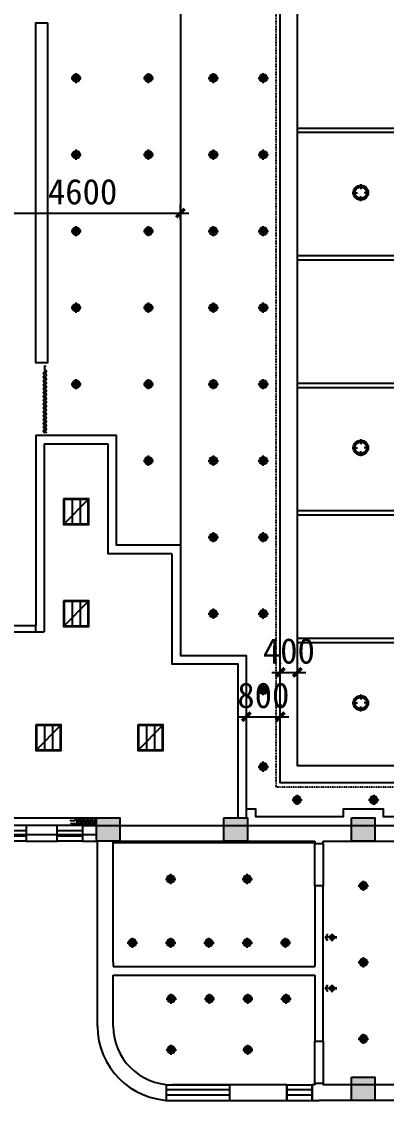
# Model space of a CAD drawing. Header units: millimetres. Extents: x -150677 to 588340, y -254013 to 149700.
# Drawn here: x 478344 to 486922, y -4600 to 20780 of the extents above; entities that cross this region are included whole.
import ezdxf

# ---------------------------------------------------------------- set-up
doc = ezdxf.new("R2010")
doc.units = ezdxf.units.MM
doc.header["$LTSCALE"] = 10
doc.header["$MEASUREMENT"] = 0
for name, pattern in [('ACAD_ISO03W100', [30, 12, -18]), ('DASH', [0.35, 0.25, -0.1]), ('DASHED2', [0.375, 0.25, -0.125])]:
    doc.linetypes.add(name, pattern=pattern)
for name, color, linetype in [('1-Ba原始建筑墙体', 2, 'Continuous'), ('1-Bb新建墙体', 7, 'Continuous'), ('2-Ba顶面轮廓', 4, 'Continuous'), ('2-Ca墙面装饰', 8, 'Continuous'), ('4-Aa顶面灯具', 1, 'Continuous'), ('5-Aa原始建筑淡显填充', 251, 'Continuous'), ('6-Ab柱体', 6, 'Continuous'), ('6-Bb窗', 5, 'Continuous'), ('CEI_LIGHT', 30, 'Continuous'), ('CS_【成品家私】', 3, 'Continuous'), ('HAT【填充】', 8, 'Continuous')]:
    doc.layers.add(name, color=color, linetype=linetype)
doc.styles.get("Standard").update_dxf_attribs({"font": ''})
doc.styles.get('Standard').set_extended_font_data('SimSun')
doc.dimstyles.new('DIMN200', dxfattribs={"dimscale": 2, "dimtxt": 300, "dimasz": 100, "dimexe": 100, "dimexo": 300, "dimgap": 100, "dimtad": 1, "dimdec": 0, "dimtxsty": 'Standard', "dimblk": 'ARCHTICK', "dimcen": 2.5, "dimdle": 100, "dimclrd": 8, "dimclre": 8, "dimclrt": 96, "dimadec": 0, "dimazin": 0, "dimtfac": 1, "dimtdec": 0, "dimtmove": 0, "dimatfit": 3, "dimldrblk": 'DOT', "dimfxl": 100, "dimarcsym": 0})

# ---------------------------------------------------------------- blocks, each defined once
blk = doc.blocks.new('$WINLIB2D$00000001')
at = {"color": 0}
for points in [[(-0.5, 0.5), (-0.5, -0.5)], [(-0.5, 0.5), (0.5, 0.5)], [(0.5, -0.5), (0.5, 0.5)], [(0.5, 0.167), (-0.5, 0.167)], [(0.5, -0.167), (-0.5, -0.167)], [(-0.5, -0.5), (0.5, -0.5)]]:
    blk.add_lwpolyline(points, dxfattribs=at)
blk = doc.blocks.new('*U1094')
at = {"layer": 'CEI_LIGHT', "color": 252}
for points in [[(-200, 0), (-80, 0)], [(0, 200), (0, 80)], [(200, 0), (80, 0)], [(0, -200), (0, -80)]]:
    blk.add_lwpolyline(points, dxfattribs=at)
at = {"layer": 'CEI_LIGHT'}
blk.add_ellipse((0, 0), major_axis=(175, 0), ratio=1, start_param=-0.000015, end_param=6.28317, dxfattribs=at)
at = {"layer": 'CEI_LIGHT', "color": 252}
blk.add_open_spline([(135, 0), (135, 5), (135, 10), (133, 24), (131, 33), (126, 49), (122, 58), (114, 73), (109, 80), (98, 93), (92, 100), (78, 111), (71, 115), (55, 124), (47, 127), (30, 132), (22, 134), (4, 135), (-5, 135), (-22, 133), (-31, 132), (-47, 127), (-55, 123), (-71, 115), (-78, 110), (-92, 99), (-98, 93), (-109, 80), (-114, 72), (-123, 57), (-126, 49), (-131, 32), (-133, 24), (-135, 6), (-135, -2), (-134, -20), (-132, -28), (-128, -45), (-124, -53), (-116, -69), (-112, -76), (-101, -90), (-95, -97), (-82, -108), (-74, -113), (-59, -122), (-51, -125), (-35, -131), (-26, -133), (-9, -135), (0, -135), (18, -134), (26, -133), (43, -128), (51, -125), (67, -118), (75, -113), (88, -102), (95, -96), (107, -83), (112, -76), (121, -61), (124, -53), (130, -37), (132, -28), (135, -13), (135, -7), (135, 0)], degree=3, knots=[-0.000015, -0.000015, -0.000015, -0.000015, 0.115463, 0.115463, 0.309718, 0.309718, 0.503974, 0.503974, 0.698229, 0.698229, 0.892484, 0.892484, 1.086739, 1.086739, 1.280995, 1.280995, 1.47525, 1.47525, 1.669505, 1.669505, 1.86376, 1.86376, 2.058016, 2.058016, 2.252271, 2.252271, 2.446526, 2.446526, 2.640781, 2.640781, 2.835037, 2.835037, 3.029292, 3.029292, 3.223547, 3.223547, 3.417802, 3.417802, 3.612058, 3.612058, 3.806313, 3.806313, 4.000568, 4.000568, 4.194823, 4.194823, 4.389079, 4.389079, 4.583334, 4.583334, 4.777589, 4.777589, 4.971844, 4.971844, 5.166099, 5.166099, 5.360355, 5.360355, 5.55461, 5.55461, 5.748865, 5.748865, 5.94312, 5.94312, 6.137376, 6.137376, 6.28317, 6.28317, 6.28317, 6.28317], dxfattribs=at)
blk = doc.blocks.new('*U1095')
at = {"layer": 'CEI_LIGHT'}
blk.add_lwpolyline([(-300, 300), (300, 300), (300, -300), (-300, -300)], close=True, dxfattribs=at)
at = {"layer": 'CEI_LIGHT', "color": 252}
blk.add_lwpolyline([(-285, 285), (285, 285), (285, -285), (-285, -285)], close=True, dxfattribs=at)
for points in [[(285, 285), (-285, -285)], [(-285, 95), (285, 95)], [(-285, -95), (285, -95)]]:
    blk.add_lwpolyline(points, dxfattribs=at)
blk = doc.blocks.new('*U1090')
at = {"linetype": 'DASH', "ltscale": 50}
for points in [[(-181, 0, 0.240088), (-157, 12), (-157, 13, 0.362592), (-159, 38, -0.362592), (-160, 63), (-160, 63, -0.51132), (-111, 63, -0.36675), (-113, 38, 0.36675), (-115, 13, 0.241576), (-91, 0, 0.241576)], [(-91, 0, 0.240088), (-66, 12), (-66, 13, 0.362592), (-68, 38, -0.362592), (-70, 63), (-69, 63, -0.51132), (-21, 63, -0.36675), (-22, 38, 0.36675), (-24, 13, 0.241576), (0, 0, 0.241576)], [(0, 0, 0.240088), (24, 12), (25, 13, 0.362592), (23, 38, -0.362592), (21, 63), (21, 63, -0.51132), (70, 63, -0.36675), (68, 38, 0.36675), (66, 13, 0.241576), (91, 0, 0.241576)], [(91, 0, 0.240088), (115, 12), (115, 13, 0.362592), (114, 38, -0.362592), (112, 63), (112, 63, -0.51132), (161, 63, -0.36675), (159, 38, 0.36675), (157, 13, 0.51132), (206, 12), (206, 13, 0.362592), (204, 38, -0.362592), (202, 63), (203, 63, -0.51132), (252, 63, -0.36675), (250, 38), (249, 37, 0.36675), (247, 12, 0.51132), (296, 12), (296, 12, 0.381374), (293, 38), (412, 38), (389, 19)]]:
    blk.add_lwpolyline(points, format="xyb", dxfattribs=at)
blk = doc.blocks.new('*U1092')
at = {"layer": 'CEI_LIGHT', "color": 252}
for points in [[(-120, 0), (120, 0)], [(0, 120), (0, -120)]]:
    blk.add_lwpolyline(points, dxfattribs=at)
at = {"layer": 'CEI_LIGHT'}
for radius in [90, 50]:
    blk.add_circle((0, 0), radius, dxfattribs=at)
blk = doc.blocks.new('*U1093')
at = {"layer": 'CEI_LIGHT', "color": 252}
for points in [[(-94, 25), (-94, -25)], [(-94, 0), (156, 0)], [(0, 94), (0, -86)], [(106, 84), (156, 0), (106, -84)]]:
    blk.add_lwpolyline(points, dxfattribs=at)
at = {"layer": 'CEI_LIGHT'}
blk.add_circle((0, 0), 55, dxfattribs=at)
blk = doc.blocks.new('_ArchTick')
at = {"color": 0, "linetype": 'ByBlock', "const_width": 0.4}
blk.add_lwpolyline([(-0.5, -0.5), (0.5, 0.5)], dxfattribs=at)
blk = doc.blocks.new('*D1429')
at = {"layer": '2-Ba顶面轮廓', "color": 8, "lineweight": -2, "transparency": 16777216}
for p, q in [((477278, 16275), (482278, 16275)), ((477478, 16128), (477478, 16475)), ((482078, 16128), (482078, 16475))]:
    blk.add_line(p, q, dxfattribs=at)
at = {"layer": 'Defpoints', "color": 0, "transparency": 16777216}
for p in [(482078, 16275), (477478, 15528), (482078, 15528)]:
    blk.add_point(p, dxfattribs=at)
at = {"layer": '2-Ba顶面轮廓', "color": 8, "lineweight": -2, "transparency": 16777216, "xscale": 200, "yscale": 200, "zscale": 200, "rotation": 180}
blk.add_blockref('_ArchTick', (477478, 16275), dxfattribs=at)
at = {"layer": '2-Ba顶面轮廓', "color": 8, "lineweight": -2, "transparency": 16777216, "xscale": 200, "yscale": 200, "zscale": 200}
blk.add_blockref('_ArchTick', (482078, 16275), dxfattribs=at)
at = {"layer": '2-Ba顶面轮廓', "color": 96, "transparency": 16777216, "insert": (479778, 16775), "char_height": 600, "attachment_point": 5}
blk.add_mtext('4600', dxfattribs=at)
blk = doc.blocks.new('_DOT')
at = {"color": 0, "linetype": 'ByBlock'}
blk.add_line((-0.35, 0), (-1, 0), dxfattribs=at)
at = {"color": 0, "linetype": 'ByBlock', "const_width": 0.35}
blk.add_lwpolyline([(-0.175, 0, 1), (0.175, 0, 1)], format="xyb", close=True, dxfattribs=at)
blk = doc.blocks.new('*D1453')
at = {"layer": '2-Ba顶面轮廓', "color": 8, "lineweight": -2, "transparency": 16777216}
for p, q in [((483628, 4725), (483628, 4627)), ((484428, 4725), (484428, 4627)), ((483428, 4427), (484628, 4427))]:
    blk.add_line(p, q, dxfattribs=at)
at = {"layer": 'Defpoints', "color": 0, "transparency": 16777216}
for p in [(484428, 4427), (483628, 4125), (484428, 4125)]:
    blk.add_point(p, dxfattribs=at)
at = {"layer": '2-Ba顶面轮廓', "color": 8, "lineweight": -2, "transparency": 16777216, "xscale": 200, "yscale": 200, "zscale": 200, "rotation": 180}
blk.add_blockref('_ArchTick', (483628, 4427), dxfattribs=at)
at = {"layer": '2-Ba顶面轮廓', "color": 8, "lineweight": -2, "transparency": 16777216, "xscale": 200, "yscale": 200, "zscale": 200}
blk.add_blockref('_ArchTick', (484428, 4427), dxfattribs=at)
at = {"layer": '2-Ba顶面轮廓', "color": 96, "transparency": 16777216, "insert": (484028, 4927), "char_height": 600, "attachment_point": 5}
blk.add_mtext('800', dxfattribs=at)
blk = doc.blocks.new('*D1428')
at = {"layer": '2-Ba顶面轮廓', "color": 8, "lineweight": -2, "transparency": 16777216}
for p, q in [((484428, 5675), (484428, 5671)), ((484828, 5675), (484828, 5671)), ((484228, 5471), (485028, 5471))]:
    blk.add_line(p, q, dxfattribs=at)
at = {"layer": 'Defpoints', "color": 0, "transparency": 16777216}
for p in [(484828, 5471), (484428, 5075), (484828, 5075)]:
    blk.add_point(p, dxfattribs=at)
at = {"layer": '2-Ba顶面轮廓', "color": 8, "lineweight": -2, "transparency": 16777216, "xscale": 200, "yscale": 200, "zscale": 200, "rotation": 180}
blk.add_blockref('_ArchTick', (484428, 5471), dxfattribs=at)
at = {"layer": '2-Ba顶面轮廓', "color": 8, "lineweight": -2, "transparency": 16777216, "xscale": 200, "yscale": 200, "zscale": 200}
blk.add_blockref('_ArchTick', (484828, 5471), dxfattribs=at)
at = {"layer": '2-Ba顶面轮廓', "color": 96, "transparency": 16777216, "insert": (484628, 5971), "char_height": 600, "attachment_point": 5}
blk.add_mtext('400', dxfattribs=at)
blk = doc.blocks.new('*U1336')
at = {"linetype": 'DASH', "ltscale": 50}
for points in [[(-1179, 0, 0.240088), (-1155, 12), (-1154, 13, 0.362592), (-1156, 38, -0.362592), (-1158, 63), (-1158, 63, -0.51132), (-1109, 63, -0.36675), (-1111, 38, 0.36675), (-1113, 13, 0.241576), (-1088, 0, 0.241576)], [(-1088, 0, 0.240088), (-1064, 12), (-1064, 13, 0.362592), (-1065, 38, -0.362592), (-1067, 63), (-1067, 63, -0.51132), (-1018, 63, -0.36675), (-1020, 38, 0.36675), (-1022, 13, 0.241576), (-998, 0, 0.241576)], [(-998, 0, 0.240088), (-973, 12), (-973, 13, 0.362592), (-975, 38, -0.362592), (-977, 63), (-976, 63, -0.51132), (-927, 63, -0.36675), (-929, 38, 0.36675), (-931, 13, 0.241576), (-907, 0, 0.241576)], [(-907, 0, 0.240088), (-883, 12), (-882, 13, 0.362592), (-884, 38, -0.362592), (-886, 63), (-885, 63, -0.51132), (-837, 63, -0.36675), (-839, 38, 0.36675), (-841, 13, 0.241576), (-816, 0, 0.241576)], [(-816, 0, 0.240088), (-792, 12), (-791, 13, 0.362592), (-793, 38, -0.362592), (-795, 63), (-795, 63, -0.51132), (-746, 63, -0.36675), (-748, 38, 0.36675), (-750, 13, 0.241576), (-726, 0, 0.241576)], [(-726, 0, 0.240088), (-701, 12), (-701, 13, 0.362592), (-703, 38, -0.362592), (-704, 63), (-704, 63, -0.51132), (-655, 63, -0.36675), (-657, 38, 0.36675), (-659, 13, 0.241576), (-635, 0, 0.241576)], [(-635, 0, 0.240088), (-610, 12), (-610, 13, 0.362592), (-612, 38, -0.362592), (-614, 63), (-613, 63, -0.51132), (-565, 63, -0.36675), (-567, 38, 0.36675), (-569, 13, 0.241576), (-544, 0, 0.241576)], [(-544, 0, 0.240088), (-520, 12), (-519, 13, 0.362592), (-521, 38, -0.362592), (-523, 63), (-523, 63, -0.51132), (-474, 63, -0.36675), (-476, 38, 0.36675), (-478, 13, 0.241576), (-453, 0, 0.241576)], [(-453, 0, 0.240088), (-429, 12), (-429, 13, 0.362592), (-431, 38, -0.362592), (-432, 63), (-432, 63, -0.51132), (-383, 63, -0.36675), (-385, 38, 0.36675), (-387, 13, 0.241576), (-363, 0, 0.241576)], [(-363, 0, 0.240088), (-338, 12), (-338, 13, 0.362592), (-340, 38, -0.362592), (-342, 63), (-341, 63, -0.51132), (-293, 63, -0.36675), (-295, 38, 0.36675), (-296, 13, 0.241576), (-272, 0, 0.241576)], [(-272, 0, 0.240088), (-248, 12), (-247, 13, 0.362592), (-249, 38, -0.362592), (-251, 63), (-251, 63, -0.51132), (-202, 63, -0.36675), (-204, 38, 0.36675), (-206, 13, 0.241576), (-181, 0, 0.241576)], [(-181, 0, 0.240088), (-157, 12), (-157, 13, 0.362592), (-159, 38, -0.362592), (-160, 63), (-160, 63, -0.51132), (-111, 63, -0.36675), (-113, 38, 0.36675), (-115, 13, 0.241576), (-91, 0, 0.241576)], [(-91, 0, 0.240088), (-66, 12), (-66, 13, 0.362592), (-68, 38, -0.362592), (-70, 63), (-69, 63, -0.51132), (-21, 63, -0.36675), (-22, 38, 0.36675), (-24, 13, 0.241576), (0, 0, 0.241576)], [(0, 0, 0.240088), (24, 12), (25, 13, 0.362592), (23, 38, -0.362592), (21, 63), (21, 63, -0.51132), (70, 63, -0.36675), (68, 38, 0.36675), (66, 13, 0.241576), (91, 0, 0.241576)], [(91, 0, 0.240088), (115, 12), (115, 13, 0.362592), (114, 38, -0.362592), (112, 63), (112, 63, -0.51132), (161, 63, -0.36675), (159, 38, 0.36675), (157, 13, 0.51132), (206, 12), (206, 13, 0.362592), (204, 38, -0.362592), (202, 63), (203, 63, -0.51132), (252, 63, -0.36675), (250, 38), (249, 37, 0.36675), (247, 12, 0.51132), (296, 12), (296, 12, 0.381374), (293, 38), (412, 38), (389, 19)]]:
    blk.add_lwpolyline(points, format="xyb", dxfattribs=at)

msp = doc.modelspace()

# ---------------------------------------------------------------- hatches: boundary and pattern name
at = {"layer": '5-Aa原始建筑淡显填充'}
for points in [[(480102.5, 2050), (480652.5, 2050), (480652.5, 1500), (480102.5, 1500)], [(483102.5, 2050), (483652.5, 2050), (483652.5, 1500), (483102.5, 1500)], [(486102.5, 2050), (486652.5, 2050), (486652.5, 1500), (486102.5, 1500)], [(486102.5, -4050), (486652.5, -4050), (486652.5, -4600), (486102.5, -4600)]]:
    msp.add_hatch(color=251, dxfattribs=at).paths.add_polyline_path(points)

# ---------------------------------------------------------------- linework, layer by layer
at = {"layer": '1-Ba原始建筑墙体'}
for p, q in [((479177.5, 1870), (478447.5, 1870)), ((478447.5, 1870), (478447.5, 1500)), ((479177.5, 1500), (479177.5, 1870)), ((479777.5, 1870), (479777.5, 1500)), ((479777.5, 1870), (487602.5, 1870)), ((478447.5, 1500), (479177.5, 1500)), ((479777.5, 1500), (480127.5, 1500)), ((480127.5, -1350), (480127.5, 1500)), ((480497.5, 1500), (483377.5, 1500)), ((480497.5, -1350), (480497.5, 1500)), ((483377.5, 1500), (485237.5, 1500)), ((485237.5, 1500), (485237.5, 1448.1)), ((485237.5, 1448.1), (485437.5, 1448.1)), ((485437.5, 1448.1), (485437.5, 1500)), ((485437.5, 1500), (487325.1, 1500)), ((485437.5, 448.1), (485237.5, 448.1)), ((485237.5, 448.1), (485237.5, -1450)), ((485437.5, -1550), (485437.5, 448.1)), ((480127.5, -1350), (480127.5, -1350)), ((480127.5, -2850), (480127.5, -1350)), ((480499.3, -1450), (485237.5, -1450)), ((480497.5, -1650), (485237.5, -1650)), ((480497.5, -2850), (480497.5, -1650)), ((485237.5, -1650), (485237.5, -3204)), ((485437.5, -3204), (485437.5, -1550)), ((485237.5, -3204), (485437.5, -3204)), ((484577.5, -4230), (481877.5, -4230)), ((484577.5, -4600), (484577.5, -4230)), ((485237.5, -4230), (485177.5, -4230)), ((485177.5, -4230), (485177.5, -4600)), ((485437.5, -4204), (485237.5, -4204)), ((485237.5, -4204), (485237.5, -4230)), ((485437.5, -4230), (485437.5, -4204)), ((487325.1, -4230), (485437.5, -4230)), ((481877.5, -4600), (484577.5, -4600)), ((485177.5, -4600), (485337.5, -4600)), ((488098.6, -4600), (485337.5, -4600))]:
    msp.add_line(p, q, dxfattribs=at)
for centre, radius, end in [((483377.5, -1350), 2880, 181.98984), ((481877.5, -2850), 1750, 270), ((481877.5, -2850), 1380, 270)]:
    msp.add_arc(centre, radius, 180, end, dxfattribs=at)
at = {"layer": '1-Bb新建墙体'}
for p, q in [((478677.5, 11050), (478677.5, 6570.2)), ((478877.5, 10850), (478877.5, 6420.2)), ((478677.5, 6420.2), (478677.5, 6570.2)), ((478677.5, 6420.2), (478877.5, 6420.2))]:
    msp.add_line(p, q, dxfattribs=at)
msp.add_lwpolyline([(478952.5, 20750), (478952.5, 12750), (478677.5, 12750), (478677.5, 20750)], close=True, dxfattribs=at)
for points in [[(478677.5, 11050), (480577.5, 11050)], [(482077.5, 8460), (480577.5, 8460), (480577.5, 11050)], [(478877.5, 10850), (480377.5, 10850)], [(481877.5, 8260), (480377.5, 8260), (480377.5, 10850)], [(482077.5, 8460), (482077.5, 5870), (483627.5, 5870), (483627.5, 2050)], [(481877.5, 8260), (481877.5, 5670), (483427.5, 5670), (483427.5, 2050)]]:
    msp.add_lwpolyline(points, dxfattribs=at)
at = {"layer": '2-Ba顶面轮廓'}
for p, q in [((482077.5, 25040), (482077.5, 8460)), ((477677.5, 6570.2), (478677.5, 6570.2)), ((477677.8, 6420.2), (478677.8, 6420.2)), ((477652.5, 2050), (480102.5, 2050)), ((480102.5, 1650), (477652.5, 1650)), ((485237.5, 448.1), (485237.5, 1448.1)), ((485437.5, 1448.1), (485437.5, 448.1)), ((485237.5, -4204), (485237.5, -3204)), ((485437.5, -3204), (485437.5, -4204))]:
    msp.add_line(p, q, dxfattribs=at)
at = {"layer": '2-Ba顶面轮廓', "color": 8}
for p, q in [((484827.5, 18275), (520817.5, 18275)), ((484827.5, 18175), (520817.5, 18175)), ((484827.5, 15275), (520817.5, 15275)), ((484827.5, 15175), (520817.5, 15175)), ((484827.5, 12275), (520817.5, 12275)), ((484827.5, 12175), (520817.5, 12175)), ((484827.5, 9275), (520817.5, 9275)), ((484827.5, 9175), (520817.5, 9175)), ((484827.5, 6275), (520817.5, 6275)), ((484827.5, 6175), (520817.5, 6175))]:
    msp.add_line(p, q, dxfattribs=at)
at = {"layer": '2-Ba顶面轮廓'}
for points in [[(484427.5, 30630), (521217.5, 30630), (521217.5, 2870), (484427.5, 2870)], [(484827.5, 30230), (520817.5, 30230), (520817.5, 3270), (484827.5, 3270)]]:
    msp.add_lwpolyline(points, close=True, dxfattribs=at)
at = {"layer": '2-Ca墙面装饰'}
msp.add_lwpolyline([(487602.5, 2070), (486852.5, 2070), (486852.5, 2250), (485902.5, 2250), (485902.5, 2070), (483852.5, 2070), (483852.5, 2250), (483627.5, 2250)], dxfattribs=at)
at = {"layer": '4-Aa顶面灯具', "linetype": 'DASHED2', "ltscale": 0.01}
msp.add_lwpolyline([(484327.5, 30730), (521317.5, 30730), (521317.5, 2770), (484327.5, 2770)], close=True, dxfattribs=at)
at = {"layer": '6-Ab柱体'}
for points in [[(480102.5, 2050), (480652.5, 2050), (480652.5, 1500), (480102.5, 1500)], [(483102.5, 2050), (483652.5, 2050), (483652.5, 1500), (483102.5, 1500)], [(486102.5, 2050), (486652.5, 2050), (486652.5, 1500), (486102.5, 1500)], [(486102.5, -4050), (486652.5, -4050), (486652.5, -4600), (486102.5, -4600)]]:
    msp.add_lwpolyline(points, close=True, dxfattribs=at)
at = {"layer": 'CS_【成品家私】', "color": 8, "linetype": 'DASH', "ltscale": 50}
msp.add_lwpolyline([(479619.9, 1908.7), (479501.5, 1908.7), (479524, 1927.4)], dxfattribs=at)
at = {"layer": 'CS_【成品家私】', "color": 8, "linetype": 'ACAD_ISO03W100', "ltscale": 0.25, "extrusion": (0, 0, -1)}
msp.add_lwpolyline([(-479619.9, 1908.7, -0.0092647), (-479621.8, 1905.3, -0.0262681), (-479627.7, 1896.2, -0.0360666), (-479632.8, 1890.1, -0.0755886), (-479638.6, 1885.8, -0.2606116), (-479640.8, 1885.8, -0.2606116), (-479642, 1887.7, -0.0755886), (-479641.1, 1894.9, -0.0360666), (-479638.4, 1902.4, -0.0164166), (-479635.4, 1908.5, 0.0175818), (-479632.2, 1915, 0.0360666), (-479629.5, 1922.5, 0.0755886), (-479628.6, 1929.6, 0.2606116), (-479629.8, 1931.6, 0.2606116), (-479632, 1931.6, 0.0755886), (-479637.8, 1927.2, 0.0360666), (-479642.9, 1921.2, 0.0262681), (-479648.8, 1912.1, 0.0263803), (-479650.7, 1908.7, -0.0092252), (-479652.5, 1905.3, -0.0262681), (-479658.4, 1896.2, -0.0360666), (-479663.6, 1890.1, -0.0755886), (-479669.3, 1885.8, -0.2606116), (-479671.5, 1885.8, -0.2606116), (-479672.7, 1887.7, -0.0755886), (-479671.8, 1894.9, -0.0360666), (-479669.1, 1902.4, -0.0175818), (-479665.9, 1908.9, 0.0164166), (-479662.9, 1915, 0.0360666), (-479660.2, 1922.5, 0.0755886), (-479659.4, 1929.6, 0.2606116), (-479660.5, 1931.6, 0.2606116), (-479662.7, 1931.6, 0.0755886), (-479668.5, 1927.2, 0.0360666), (-479673.6, 1921.2, 0.0262681), (-479679.5, 1912.1, 0.0263803), (-479681.4, 1908.7, -0.0092252), (-479683.2, 1905.3, -0.0262681), (-479689.2, 1896.2, -0.0360666), (-479694.3, 1890.1, -0.0755886), (-479700, 1885.8, -0.2606116), (-479702.2, 1885.8, -0.2606116), (-479703.4, 1887.7, -0.0755886), (-479702.5, 1894.9, -0.0360666), (-479699.8, 1902.4, -0.0175818), (-479696.6, 1908.9, 0.0164166), (-479693.6, 1915, 0.0360666), (-479690.9, 1922.5, 0.0755886), (-479690.1, 1929.6, 0.2606116), (-479691.2, 1931.6, 0.2606116), (-479693.4, 1931.6, 0.0755886), (-479699.2, 1927.2, 0.0360666), (-479704.3, 1921.2, 0.0262681), (-479710.2, 1912.1, 0.0263803), (-479712.1, 1908.7, -0.0092252), (-479713.9, 1905.3, -0.0262681), (-479719.9, 1896.2, -0.0360666), (-479725, 1890.1, -0.0755886), (-479730.7, 1885.8, -0.2606116), (-479733, 1885.8, -0.2606116), (-479734.1, 1887.7, -0.0755886), (-479733.2, 1894.9, -0.0360666), (-479730.5, 1902.4, -0.0175818), (-479727.3, 1908.9, 0.0164166), (-479724.3, 1915, 0.0360666), (-479721.7, 1922.5, 0.0755886), (-479720.8, 1929.6, 0.2606116), (-479721.9, 1931.6, 0.2606116), (-479724.1, 1931.6, 0.0755886), (-479729.9, 1927.2, 0.0360666), (-479735, 1921.2, 0.0262681), (-479740.9, 1912.1, 0.0263803), (-479742.8, 1908.7, -0.0092252), (-479744.6, 1905.3, -0.0262681), (-479750.6, 1896.2, -0.0360666), (-479755.7, 1890.1, -0.0755886), (-479761.4, 1885.8, -0.2606116), (-479763.7, 1885.8, -0.2606116), (-479764.8, 1887.7, -0.0755886), (-479763.9, 1894.9, -0.0360666), (-479761.2, 1902.4, -0.0164166), (-479758.3, 1908.5, 0.0175818), (-479755.1, 1915, 0.0360666), (-479752.4, 1922.5, 0.0755886), (-479751.5, 1929.6, 0.2606116), (-479752.6, 1931.6, 0.2606116), (-479754.8, 1931.6, 0.0755886), (-479760.6, 1927.2, 0.0360666), (-479765.7, 1921.2, 0.0262681), (-479771.6, 1912.1, 0.0263803), (-479773.5, 1908.7, -0.0092252), (-479775.3, 1905.3, -0.0262681), (-479781.3, 1896.2, -0.0360666), (-479786.4, 1890.1, -0.0755886), (-479792.1, 1885.8, -0.2606116), (-479794.4, 1885.8, -0.2606116), (-479795.5, 1887.7, -0.0755886), (-479794.6, 1894.9, -0.0360666), (-479791.9, 1902.4, -0.0175818), (-479788.7, 1908.9, 0.0164166), (-479785.8, 1915, 0.0360666), (-479783.1, 1922.5, 0.0755886), (-479782.2, 1929.6, 0.2606116), (-479783.3, 1931.6, 0.2606116), (-479785.5, 1931.6, 0.0755886), (-479791.3, 1927.2, 0.0360666), (-479796.4, 1921.2, 0.0262681), (-479802.3, 1912.1, 0.0263803), (-479804.2, 1908.7, -0.0092252), (-479806.1, 1905.3, -0.0262681), (-479812, 1896.2, -0.0360666), (-479817.1, 1890.1, -0.0755886), (-479822.9, 1885.8, -0.2606116), (-479825.1, 1885.8, -0.2606116), (-479826.2, 1887.7, -0.0755886), (-479825.3, 1894.9, -0.0360666), (-479822.6, 1902.4, -0.0175818), (-479819.4, 1908.9, 0.0164166), (-479816.5, 1915, 0.0360666), (-479813.8, 1922.5, 0.0755886), (-479812.9, 1929.6, 0.2606116), (-479814, 1931.6, 0.2606116), (-479816.3, 1931.6, 0.0755886), (-479822, 1927.2, 0.0360666), (-479827.1, 1921.2, 0.0262681), (-479833.1, 1912.1, 0.0263803), (-479834.9, 1908.7, -0.0092252), (-479836.8, 1905.3, -0.0262681), (-479842.7, 1896.2, -0.0360666), (-479847.8, 1890.1, -0.0755886), (-479853.6, 1885.8, -0.2606116), (-479855.8, 1885.8, -0.2606116), (-479856.9, 1887.7, -0.0755886), (-479856, 1894.9, -0.0360666), (-479853.3, 1902.4, -0.0164166), (-479850.4, 1908.5, 0.0175818), (-479847.2, 1915, 0.0360666), (-479844.5, 1922.5, 0.0755886), (-479843.6, 1929.6, 0.2606116), (-479844.7, 1931.6, 0.2606116), (-479847, 1931.6, 0.0755886), (-479852.7, 1927.2, 0.0360666), (-479857.8, 1921.2, 0.0262681), (-479863.8, 1912.1, 0.0263803), (-479865.6, 1908.7, -0.0092252), (-479867.5, 1905.3, -0.0262681), (-479873.4, 1896.2, -0.0360666), (-479878.5, 1890.1, -0.0755886), (-479884.3, 1885.8, -0.2606116), (-479886.5, 1885.8, -0.2606116), (-479887.6, 1887.7, -0.0755886), (-479886.7, 1894.9, -0.0360666), (-479884.1, 1902.4, -0.0164166), (-479881.1, 1908.5, 0.0175818), (-479877.9, 1915, 0.0360666), (-479875.2, 1922.5, 0.0755886), (-479874.3, 1929.6, 0.2606116), (-479875.4, 1931.6, 0.2606116), (-479877.7, 1931.6, 0.0755886), (-479883.4, 1927.2, 0.0360666), (-479888.5, 1921.2, 0.0262681), (-479894.5, 1912.1, 0.0263803), (-479896.3, 1908.7, -0.0092252), (-479898.2, 1905.3, -0.0262681), (-479904.1, 1896.2, -0.0360666), (-479909.2, 1890.1, -0.0755886), (-479915, 1885.8, -0.2606116), (-479917.2, 1885.8, -0.2606116), (-479918.3, 1887.7, -0.0755886), (-479917.5, 1894.9, -0.0360666), (-479914.8, 1902.4, -0.0175818), (-479911.6, 1908.9, 0.0164166), (-479908.6, 1915, 0.0360666), (-479905.9, 1922.5, 0.0755886), (-479905, 1929.6, 0.2606116), (-479906.2, 1931.6, 0.2606116), (-479908.4, 1931.6, 0.0755886), (-479914.1, 1927.2, 0.0360666), (-479919.3, 1921.2, 0.0262681), (-479925.2, 1912.1, 0.0263803), (-479927, 1908.7, -0.0092252), (-479928.9, 1905.3, -0.0262681), (-479934.8, 1896.2, -0.0360666), (-479939.9, 1890.1, -0.0755886), (-479945.7, 1885.8, -0.2606116), (-479947.9, 1885.8, -0.2606116), (-479949, 1887.7, -0.0755886), (-479948.2, 1894.9, -0.0360666), (-479945.5, 1902.4, -0.0164166), (-479942.5, 1908.5, 0.0175818), (-479939.3, 1915, 0.0360666), (-479936.6, 1922.5, 0.0755886), (-479935.7, 1929.6, 0.2606116), (-479936.9, 1931.6, 0.2606116), (-479939.1, 1931.6, 0.0755886), (-479944.8, 1927.2, 0.0360666), (-479950, 1921.2, 0.0262681), (-479955.9, 1912.1, 0.0263803), (-479957.8, 1908.7, -0.0092252), (-479959.6, 1905.3, -0.0262681), (-479965.5, 1896.2, -0.0360666), (-479970.6, 1890.1, -0.0755886), (-479976.4, 1885.8, -0.2606116), (-479978.6, 1885.8, -0.2606116), (-479979.8, 1887.7, -0.0755886), (-479978.9, 1894.9, -0.0360666), (-479976.2, 1902.4, -0.0175818), (-479973, 1908.9, 0.0164166), (-479970, 1915, 0.0360666), (-479967.3, 1922.5, 0.0755886), (-479966.4, 1929.6, 0.2606116), (-479967.6, 1931.6, 0.2606116), (-479969.8, 1931.6, 0.0755886), (-479975.6, 1927.2, 0.0360666), (-479980.7, 1921.2, 0.0262681), (-479986.6, 1912.1, 0.0263803), (-479988.5, 1908.7, -0.0092252), (-479990.3, 1905.3, -0.0262681), (-479996.2, 1896.2, -0.0360666), (-480001.3, 1890.1, -0.0755886), (-480007.1, 1885.8, -0.2606116), (-480009.3, 1885.8, -0.2606116), (-480010.5, 1887.7, -0.0755886), (-480009.6, 1894.9, -0.0360666), (-480006.9, 1902.4, -0.0164166), (-480003.9, 1908.5, 0.0175818), (-480000.7, 1915, 0.0360666), (-479998, 1922.5, 0.0755886), (-479997.1, 1929.6, 0.2606116), (-479998.3, 1931.6, 0.2606116), (-480000.5, 1931.6, 0.0755886), (-480006.3, 1927.2, 0.0360666), (-480011.4, 1921.2, 0.0262681), (-480017.3, 1912.1, 0.0263803), (-480019.2, 1908.7, -0.0092252), (-480021, 1905.3, -0.0262681), (-480026.9, 1896.2, -0.0360666), (-480032.1, 1890.1, -0.0755886), (-480037.8, 1885.8, -0.2606116), (-480040, 1885.8, -0.2606116), (-480041.2, 1887.7, -0.0755886), (-480040.3, 1894.9, -0.0360666), (-480037.6, 1902.4, -0.0164166), (-480034.6, 1908.5, 0.0175818), (-480031.4, 1915, 0.0360666), (-480028.7, 1922.5, 0.0755886), (-480027.9, 1929.6, 0.2606116), (-480029, 1931.6, 0.2606116), (-480031.2, 1931.6, 0.0755886), (-480037, 1927.2, 0.0360666), (-480042.1, 1921.2, 0.0262681), (-480048, 1912.1, 0.0263803), (-480049.9, 1908.7, -0.0092252), (-480051.7, 1905.3, -0.0262681), (-480057.7, 1896.2, -0.0360666), (-480062.8, 1890.1, -0.0755886), (-480068.5, 1885.8, -0.2606116), (-480070.7, 1885.8, -0.2606116), (-480071.9, 1887.7, -0.0755886), (-480071, 1894.9, -0.0360666), (-480068.3, 1902.4, -0.0164166), (-480065.3, 1908.5, 0.0175818), (-480062.1, 1915, 0.0360666), (-480059.5, 1922.5, 0.0755886), (-480058.6, 1929.6, 0.2606116), (-480059.7, 1931.6, 0.2606116), (-480061.9, 1931.6, 0.0755886), (-480067.7, 1927.2, 0.0360666), (-480072.8, 1921.2, 0.0262681), (-480078.7, 1912.1, 0.0262681), (-480080.6, 1908.7)], format="xyb", dxfattribs=at)
at = {"layer": 'HAT【填充】'}
msp.add_line((480499.3, 1470), (485237.5, 1470), dxfattribs=at)

# ---------------------------------------------------------------- block references
at = {"layer": '4-Aa顶面灯具', "ltscale": 0.25}
for name, p, rotation in [('*U1092', (479627.5, 19450), 90), ('*U1092', (481327.5, 19450), 90), ('*U1092', (482852.5, 19450), 90), ('*U1092', (484027.5, 19450), 90), ('*U1092', (479627.5, 17650), 90), ('*U1092', (481327.5, 17650), 90), ('*U1092', (482852.5, 17650), 90), ('*U1092', (484027.5, 17650), 90), ('*U1094', (486320, 16755), 90), ('*U1092', (479627.5, 15850), 90), ('*U1092', (481327.5, 15850), 90), ('*U1092', (482852.5, 15850), 90), ('*U1092', (484027.5, 15850), 90), ('*U1092', (479627.5, 14050), 90), ('*U1092', (481327.5, 14050), 90), ('*U1092', (482852.5, 14050), 90), ('*U1092', (484027.5, 14050), 90), ('*U1092', (479627.5, 12250), 90), ('*U1092', (481327.5, 12250), 90), ('*U1092', (482852.5, 12250), 90), ('*U1092', (484027.5, 12250), 90), ('*U1094', (486320, 10755), 90), ('*U1092', (481327.5, 10450), 90), ('*U1092', (482852.5, 10450), 90), ('*U1092', (484027.5, 10450), 90), ('*U1092', (482852.5, 8650), 90), ('*U1092', (484027.5, 8650), 90), ('*U1092', (482852.5, 6850), 90), ('*U1092', (484027.5, 6850), 90), ('*U1092', (484027.5, 5050), 90), ('*U1094', (486320, 4750), 90), ('*U1092', (484027.5, 3250), 90), ('*U1092', (481849.3, 608.7, 3000), 90), ('*U1092', (483649.3, 608.7, 3000), 90), ('*U1092', (486381.3, 449), 90), ('*U1093', (485648.6, -763.1), 180), ('*U1092', (480949.3, -891.3, 3000), 90), ('*U1092', (481849.3, -891.3, 3000), 90), ('*U1092', (482749.3, -891.3, 3000), 90), ('*U1092', (483649.3, -891.3, 3000), 90), ('*U1092', (484549.3, -891.3, 3000), 90), ('*U1092', (486381.3, -1351), 90), ('*U1093', (485648.6, -1963.1), 180), ('*U1092', (481863.2, -2208.6, 3000), 90), ('*U1092', (482763.2, -2208.6, 3000), 90), ('*U1092', (483663.2, -2208.6, 3000), 90), ('*U1092', (483663.2, -2208.6, 3000), 90), ('*U1092', (484563.2, -2208.6, 3000), 90), ('*U1092', (486381.3, -3151), 90), ('*U1092', (481863.2, -3408.6, 3000), 90), ('*U1092', (483663.2, -3408.6, 3000), 90)]:
    msp.add_blockref(name, p, dxfattribs=dict(at, rotation=rotation))
at = {"layer": '4-Aa顶面灯具', "ltscale": 0.25, "xscale": -1, "rotation": 90}
for name, p in [('*U1095', (479627.5, 9250)), ('*U1095', (479627.5, 6850)), ('*U1095', (478975.6, 3935.1)), ('*U1095', (481375.6, 3935.1)), ('*U1092', (484822.5, 2470)), ('*U1092', (486622.5, 2470))]:
    msp.add_blockref(name, p, dxfattribs=at)
at = {"layer": '6-Bb窗', "xscale": -600, "yscale": 370, "zscale": -600}
for p in [(478147.5, 1685), (479477.5, 1685)]:
    msp.add_blockref('$WINLIB2D$00000001', p, dxfattribs=at)
at = {"layer": '6-Bb窗', "yscale": -370, "rotation": 180}
for p, xscale, zscale in [((482493.8, -4415), -1500, -1500), ((484877.5, -4415), -600, -600)]:
    msp.add_blockref('$WINLIB2D$00000001', p, dxfattribs=dict(at, xscale=xscale, zscale=zscale))
at = {"layer": 'CS_【成品家私】', "ltscale": 50}
for name, p, rotation in [('*U1336', (478929.7, 12277.5), 90), ('*U1090', (479899.2, 2018.1), 180)]:
    msp.add_blockref(name, p, dxfattribs=dict(at, rotation=rotation))

# ---------------------------------------------------------------- dimensions: what is measured, and where the dimension line sits
at = {"layer": '2-Ba顶面轮廓'}
dim = msp.add_aligned_dim(p1=(477477.5, 15528.5), p2=(482077.5, 15528.5), distance=747, dimstyle='DIMN200', dxfattribs=at)
dim.commit()
dim.dimension.update_dxf_attribs({"geometry": '*D1429', "text_midpoint": (479777.5, 16775.5)})
for base, p1, p2, picture, middle in [((484827.5, 5470.8), (484427.5, 5074.7), (484827.5, 5074.7), '*D1428', (484627.5, 5470.8)), ((484427.5, 4427.1), (483627.5, 4125.3), (484427.5, 4125.3), '*D1453', (484027.5, 4427.1))]:
    dim = msp.add_linear_dim(base=base, p1=p1, p2=p2, angle=0, dimstyle='DIMN200', dxfattribs=at)
    dim.commit()
    dim.dimension.update_dxf_attribs({"geometry": picture, "text_midpoint": middle, "dimtype": 129})

doc.saveas('drawing.dxf')
